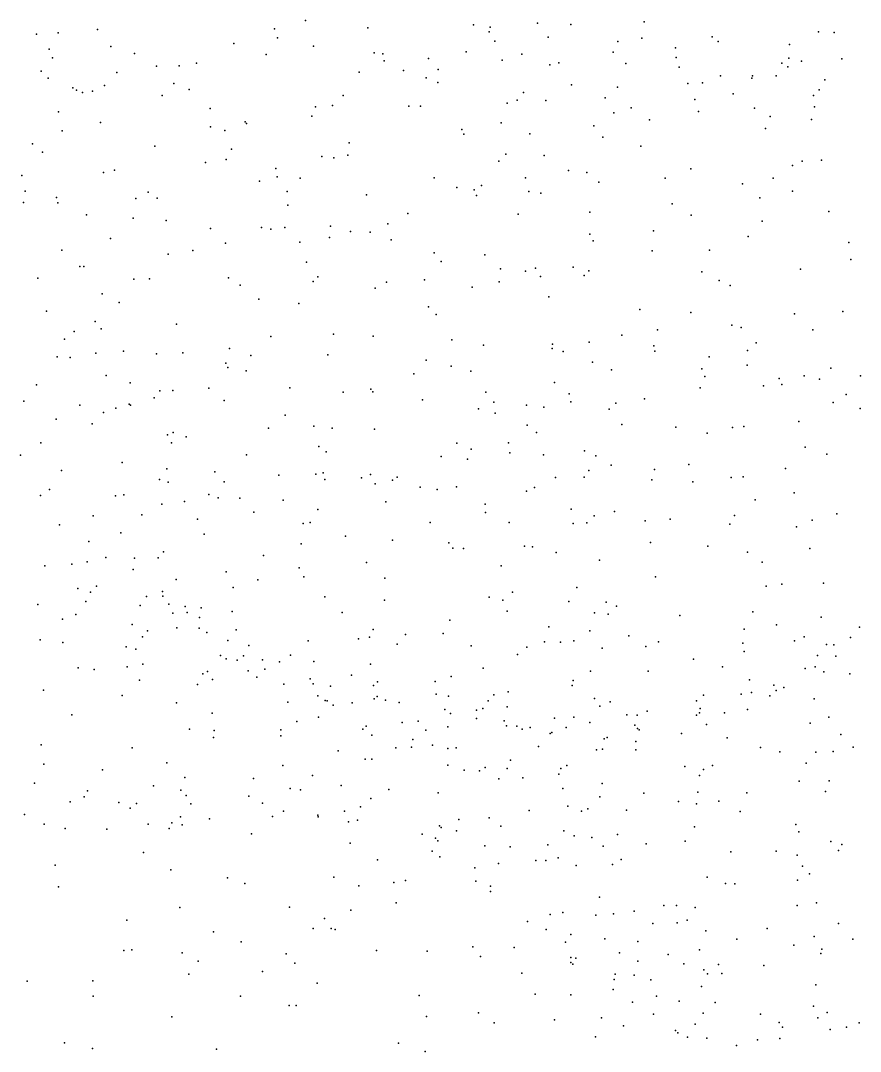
# Model space of a CAD drawing. Header units: metres. Extents: x -25 to 25, y -27.7 to 27.8.
# Drawn here: x 9.402 to 10.811, y -3.457 to -1.728 of the extents above; entities that cross this region are included whole.
import ezdxf

# ---------------------------------------------------------------- set-up
doc = ezdxf.new("R2010")
doc.units = ezdxf.units.M

msp = doc.modelspace()

# ---------------------------------------------------------------- linework, layer by layer
for p in [(9.88, -1.7275, 19.903), (9.5307, -1.7426, 19.1308), (9.8282, -1.7411, 22.6193), (9.9844, -1.7396, -16.2951), (10.1622, -1.7346, 5.1466), (10.1882, -1.7461, -16.851), (10.1898, -1.7383, 16.2884), (10.2693, -1.7319, 14.7081), (10.3251, -1.7338, 4.9241), (10.4483, -1.7296, 5.2911), (10.7409, -1.7465, 20.0058), (9.4286, -1.7503, 11.3394), (9.4651, -1.7478, 15.91), (9.8332, -1.7562, -0.1915), (10.1976, -1.7622, -14.3296), (10.2873, -1.7552, 20.0232), (10.4043, -1.7627, 20.0377), (10.4442, -1.757, -0.2239), (10.5624, -1.7549, 16.2905), (10.5728, -1.7623, -15.2604), (10.767, -1.7475, 22.7057), (9.4498, -1.7755, 22.2943), (9.5535, -1.771, 19.4506), (9.7595, -1.7658, 16.3902), (9.8936, -1.7702, 22.6975), (9.9953, -1.7813, -16.036), (10.1498, -1.7799, 0.0546), (10.3962, -1.7805, 22.8774), (10.5012, -1.7734, 13.9225), (10.6923, -1.7677, 16.3919), (9.4554, -1.7897, 19.0317), (9.5931, -1.7829, 19.7207), (9.8141, -1.7844, 19.8862), (10.0095, -1.7832, -16.7302), (10.0122, -1.7952, 19.9358), (10.0863, -1.791, 22.8317), (10.2102, -1.794, 14.1165), (10.2431, -1.7836, 0.1947), (10.3054, -1.7984, 5.182), (10.5019, -1.7896, 22.874), (10.6913, -1.7903, 13.9049), (10.7126, -1.7957, 16.5928), (10.7802, -1.7917, 16.9183), (9.4364, -1.8122, -17.3309), (9.5633, -1.8145, -16.9117), (9.6298, -1.8037, -0.9266), (9.6678, -1.8036, 19.8094), (9.6969, -1.7989, 22.5062), (9.9698, -1.8142, -0.1448), (10.0445, -1.8113, 19.3764), (10.1024, -1.8094, 19.9619), (10.2901, -1.8018, 16.4226), (10.4176, -1.7995, -17.0926), (10.5073, -1.8058, 0.8217), (10.6793, -1.7989, -6.8922), (10.6893, -1.8053, 16.7603), (9.448, -1.8241, 5.018), (9.659, -1.8329, 19.3012), (10.0827, -1.8235, 16.5328), (10.102, -1.8311, 15.2762), (10.5218, -1.8328, 16.7335), (10.5465, -1.8317, 20.0474), (10.5762, -1.82, -6.3203), (10.6293, -1.8238, 5.2519), (10.6299, -1.8199, 4.8604), (10.6699, -1.8199, -14.3039), (10.7518, -1.827, 1.0172), (9.4894, -1.8405, 19.2079), (9.4955, -1.844, 16.2659), (9.5059, -1.848, 19.3509), (9.5223, -1.8457, 19.4911), (9.5426, -1.8364, -17.1507), (9.685, -1.8433, -0.3032), (10.2458, -1.8479, 22.9231), (10.3264, -1.8353, 13.9683), (10.4036, -1.839, 16.5625), (10.5979, -1.8503, -17.1996), (10.7419, -1.8434, 20.0316), (9.6392, -1.8529, 22.4714), (9.9431, -1.8533, 22.7889), (10.2185, -1.8662, -17.1753), (10.2351, -1.861, 20.0077), (10.2834, -1.8615, 16.9063), (10.3831, -1.8571, -14.3621), (10.5335, -1.8601, 17.0133), (10.7324, -1.8532, -0.1697), (9.4655, -1.8805, 22.309), (9.7198, -1.8751, -16.6178), (9.897, -1.8723, 16.6016), (9.9253, -1.8702, 19.9078), (10.0536, -1.8711, 22.8683), (10.0731, -1.8712, -0.5003), (10.3975, -1.8825, 22.9441), (10.4268, -1.8737, 20.0464), (10.5393, -1.8802, 19.4647), (10.6336, -1.8746, 22.8695), (10.7341, -1.8719, 22.826), (9.536, -1.8985, 19.7085), (9.7786, -1.8975, 19.8688), (9.781, -1.9002, -16.2577), (9.8905, -1.8877, -16.9371), (10.2083, -1.8991, 15.0013), (10.4573, -1.8938, 5.0866), (10.6599, -1.8884, 5.1073), (10.7292, -1.8933, -15.1345), (9.4716, -1.9125, 19.54), (9.7205, -1.9058, 22.6088), (9.7449, -1.9117, 16.5321), (10.1426, -1.9102, 19.9695), (10.1456, -1.9183, 16.9733), (10.2563, -1.9173, 14.4975), (10.3636, -1.9041, 0.3852), (10.652, -1.9085, 20.0436), (9.4221, -1.934, 19.2994), (9.953, -1.9323, 16.7793), (10.3792, -1.9228, 17.0533), (9.4388, -1.9483, 15.8781), (9.6272, -1.9383, 19.8012), (9.7559, -1.9434, -14.5131), (9.951, -1.9533, 19.9047), (10.2163, -1.9516, 14.2442), (10.2808, -1.9536, 20.0166), (10.4425, -1.9381, 0.6673), (9.7121, -1.9654, 19.8303), (9.747, -1.9607, 22.675), (9.9074, -1.9553, -0.2234), (9.9274, -1.958, 15.4899), (10.2047, -1.9632, 0.0318), (10.697, -1.9708, -7.2036), (10.7135, -1.9635, 17.0271), (10.7457, -1.9617, 22.853), (9.4039, -1.9872, 22.2399), (9.5411, -1.9823, 16.4397), (9.5593, -1.9782, 19.7713), (9.8303, -1.9755, 22.77), (10.3214, -1.979, 0.197), (10.3523, -1.9822, 22.9948), (10.5266, -1.976, 20.0579), (9.8026, -1.9969, 16.7513), (9.8324, -1.9898, -17.1513), (9.8708, -1.9921, 19.8828), (10.0961, -1.9913, 19.94), (10.1756, -2.004, 17.1266), (10.2492, -1.9911, 22.9953), (10.3725, -1.9985, -17.4505), (10.4838, -1.9917, 22.9864), (10.6135, -2.0015, -6.9362), (10.6649, -1.9916, 19.5163), (9.4093, -2.0139, 19.6029), (9.6157, -2.0151, 19.3393), (9.8494, -2.0145, 19.353), (9.9822, -2.02, 22.9054), (10.1342, -2.0075, 19.3989), (10.163, -2.0115, 22.9873), (10.1667, -2.021, -17.4152), (10.2548, -2.0141, 14.8486), (10.2752, -2.0169, 14.6181), (10.6975, -2.0138, 0.9329), (9.4068, -2.0327, 5.0082), (9.4619, -2.0244, 19.7213), (9.4644, -2.0333, 22.3082), (9.5954, -2.0262, 15.7899), (9.6312, -2.0253, 19.8066), (9.8503, -2.0372, 22.8249), (10.4954, -2.035, 17.0838), (10.6425, -2.0246, 20.0516), (9.5124, -2.0534, -14.6429), (10.052, -2.0511, 22.9694), (10.2369, -2.052, 19.99), (10.357, -2.0487, 17.1523), (10.5272, -2.0542, 13.9547), (10.7582, -2.0478, 22.8774), (9.5909, -2.059, 22.5167), (9.6462, -2.0627, 22.5955), (9.806, -2.0745, 17.0431), (9.8454, -2.0746, -17.4339), (9.9219, -2.0723, 19.8877), (10.0182, -2.0682, -14.5067), (10.6461, -2.064, 22.9487), (9.7206, -2.0762, -16.0104), (9.8216, -2.0775, 19.8636), (9.9204, -2.0912, 22.8919), (9.9553, -2.0812, -0.7467), (9.9886, -2.0826, 15.3985), (10.357, -2.0859, 14.0386), (10.464, -2.0801, 20.0513), (10.6231, -2.09, -17.661), (9.553, -2.0931, -0.3794), (9.7455, -2.1011, -0.9365), (9.8703, -2.0995, -0.2683), (10.0235, -2.0954, -0.1656), (10.3626, -2.0971, 20.0273), (10.7919, -2.0997, 20.051), (9.4709, -2.1128, 19.7439), (9.6498, -2.1191, 16.7929), (9.6907, -2.1134, 22.6751), (10.0961, -2.1174, 23.0029), (10.1812, -2.1205, 15.0649), (10.4618, -2.114, -14.4849), (10.558, -2.1125, 20.0576), (9.5014, -2.1398, 16.5643), (9.5079, -2.1399, 22.3731), (9.8815, -2.1327, -15.7364), (10.1079, -2.1319, 19.933), (10.2074, -2.1437, 23.0262), (10.2657, -2.1431, 0.0763), (10.3293, -2.141, -17.6611), (10.7952, -2.1281, 22.8515), (9.4307, -2.1596, 22.2318), (9.5919, -2.1613, 19.7959), (9.6182, -2.1606, 19.4577), (9.7505, -2.1591, 22.7438), (9.9009, -2.1576, 17.17), (10.2494, -2.1477, 17.213), (10.2745, -2.1566, 14.487), (10.3476, -2.1549, 19.5278), (10.3557, -2.1471, 23.0377), (10.5449, -2.1491, 23.0057), (10.7108, -2.1446, 20.0463), (9.7704, -2.1713, 19.842), (9.8926, -2.1655, 19.8772), (9.9969, -2.1764, 22.954), (10.0161, -2.1662, -17.5867), (10.0795, -2.1624, 19.4648), (10.1595, -2.1746, -0.4933), (10.2048, -2.1657, 19.9719), (10.5741, -2.1634, 0.5941), (10.5928, -2.1721, -7.6353), (9.5388, -2.1861, 22.4592), (9.8016, -2.1949, 22.8028), (10.2884, -2.191, 14.6443), (9.5671, -2.2006, 15.8286), (9.8687, -2.2023, 19.4742), (10.0863, -2.2079, 17.2231), (10.4409, -2.2124, 23.035), (9.4456, -2.2152, -1.0465), (10.0991, -2.2207, 19.9254), (10.5264, -2.2175, -17.8342), (10.7009, -2.2196, 22.9351), (10.7817, -2.2154, 20.0483), (9.5269, -2.2326, 19.8039), (9.5373, -2.2449, -16.1057), (9.6633, -2.2368, -17.7471), (10.4707, -2.2462, -15.1714), (10.5957, -2.2385, 17.0597), (10.6111, -2.2423, -6.5939), (10.7315, -2.2464, -17.8912), (9.4756, -2.2619, -14.7854), (9.4917, -2.2494, 19.5479), (9.8217, -2.2576, 19.8534), (9.9269, -2.2538, -0.9079), (9.9938, -2.2568, 19.8962), (10.1255, -2.2633, 23.0267), (10.411, -2.2554, 14.0165), (9.5743, -2.2819, 22.5231), (9.7522, -2.2776, 22.76), (10.1785, -2.2719, 19.9564), (10.2939, -2.2776, 23.0552), (10.2945, -2.2705, 14.206), (10.3123, -2.2829, 20.0082), (10.3563, -2.2668, 17.1732), (10.4645, -2.2734, 19.6381), (10.4661, -2.2822, 20.0455), (10.6219, -2.2809, 20.0484), (10.6361, -2.2683, 22.971), (9.4631, -2.2918, 22.272), (9.4851, -2.293, 16.7728), (9.5283, -2.2855, 22.4517), (9.6301, -2.2864, 22.6064), (9.6741, -2.285, 15.7364), (9.7884, -2.2896, 17.1472), (9.9172, -2.2882, 19.8802), (10.0823, -2.297, -15.4826), (10.5574, -2.2918, -14.7004), (9.7461, -2.302, -15.7328), (9.7496, -2.3093, 19.8547), (9.7803, -2.3149, -0.2939), (10.1246, -2.3072, 19.5662), (10.1572, -2.3159, -0.6742), (10.3616, -2.3008, -0.4155), (10.3933, -2.3133, 23.0369), (10.5452, -2.3116, 23.0077), (10.6212, -2.3057, 13.9533), (10.7616, -2.3104, 20.0421), (9.5454, -2.3227, 16.9545), (10.0619, -2.3202, -0.1055), (10.2981, -2.3345, 19.6118), (10.55, -2.3247, -8.099), (10.6751, -2.3279, 19.6849), (10.7167, -2.3235, -3.6994), (10.7426, -2.3289, 17.0269), (10.8112, -2.3235, -6.377), (9.4288, -2.3388, 15.9228), (9.5856, -2.3354, 19.8514), (9.6355, -2.3489, 19.6204), (9.6575, -2.3479, -1.0891), (9.7175, -2.3443, 22.7101), (9.8539, -2.3435, 22.8556), (9.9434, -2.3509, 15.4183), (9.9894, -2.3461, 22.9472), (9.9931, -2.3502, 19.9057), (10.1824, -2.3507, 15.0499), (10.5423, -2.3435, -14.9745), (10.6484, -2.3402, 0.4902), (10.6792, -2.3378, 22.9335), (9.4074, -2.366, -8.5894), (9.6263, -2.3602, -8.6647), (9.7435, -2.3648, -17.9254), (10.0764, -2.3639, 22.9999), (10.1963, -2.3679, 23.023), (10.3222, -2.3537, -8.162), (10.3252, -2.3674, 14.6108), (10.4009, -2.3694, -17.9791), (10.449, -2.362, 0.2867), (10.7653, -2.3681, 0.6042), (10.7872, -2.355, -7.9942), (9.5011, -2.3727, -17.9777), (9.5411, -2.385, 22.4214), (9.5618, -2.3777, -0.3372), (9.5841, -2.3709, 22.5055), (9.5862, -2.3726, -15.8616), (10.1704, -2.3791, 19.9638), (10.1982, -2.3861, -7.9588), (10.251, -2.373, 19.9961), (10.28, -2.3763, 23.0352), (10.3894, -2.3792, 20.0189), (10.8109, -2.3783, 22.8), (9.4613, -2.396, 22.1764), (9.5219, -2.4039, 19.8746), (9.8461, -2.3896, 19.8814), (10.708, -2.4004, -7.296), (9.6578, -2.4184, 22.6059), (9.8179, -2.4111, 22.8041), (9.8942, -2.4082, -14.7821), (9.9247, -2.4112, -0.169), (9.9959, -2.4128, -8.1478), (10.252, -2.4063, -14.7648), (10.2679, -2.4186, 14.8777), (10.4109, -2.4051, 23.015), (10.5013, -2.4096, 20.0411), (10.5538, -2.4198, -0.4222), (10.5965, -2.41, 20.0335), (10.6157, -2.4084, 22.9476), (9.4357, -2.4358, 22.0565), (9.6486, -2.4224, -8.9301), (9.6553, -2.4357, -14.8349), (9.6799, -2.4258, -8.2755), (10.134, -2.4365, 22.9972), (10.2205, -2.4361, 0.0642), (9.9023, -2.4419, -8.516), (9.9146, -2.4512, -15.5199), (10.158, -2.4468, -8.305), (10.2228, -2.4525, 23.0111), (10.3482, -2.4491, -3.7322), (10.7184, -2.443, 20.0189), (10.7549, -2.4551, 22.8332), (9.4019, -2.4568, -8.8784), (9.5724, -2.4687, 22.4519), (9.7811, -2.456, 19.6864), (10.1078, -2.4591, -17.964), (10.1518, -2.4633, 19.9701), (10.2792, -2.4561, 17.2013), (10.3671, -2.458, 14.128), (10.5233, -2.4723, -3.846), (9.4705, -2.4822, 22.1256), (9.6471, -2.4797, -18.1128), (9.7281, -2.4844, 22.6942), (9.8352, -2.49, 15.5365), (9.8971, -2.4885, 22.8589), (9.9099, -2.4865, 19.9063), (9.9889, -2.4888, 22.917), (10.3555, -2.4821, 14.4707), (10.3927, -2.4732, 20.0282), (10.4655, -2.4807, 22.9933), (10.6854, -2.4791, 22.8816), (9.6349, -2.4974, 17.0407), (9.6496, -2.502, -3.3699), (9.7436, -2.5015, -0.2252), (9.9123, -2.4972, -3.3597), (9.9737, -2.4948, 15.3464), (9.997, -2.5046, 17.1487), (10.0261, -2.4987, -1.0539), (10.034, -2.4935, 19.9391), (10.2994, -2.4942, -15.0855), (10.3476, -2.4933, 23.0065), (10.4612, -2.4982, 13.9801), (10.5298, -2.5014, -18.1158), (10.5941, -2.4941, 20.0249), (10.6145, -2.4931, 17.0812), (9.4354, -2.5245, 21.9271), (9.4505, -2.5141, 19.9096), (9.5753, -2.5232, 19.9044), (9.7177, -2.5224, 15.6774), (10.0722, -2.5102, 22.9568), (10.1007, -2.5145, -3.7264), (10.1332, -2.5097, 15.1293), (10.251, -2.5168, 19.7018), (10.2644, -2.5106, -3.2202), (10.7001, -2.5198, 0.4118), (9.5614, -2.5251, 15.8406), (9.6391, -2.5389, 19.7446), (9.6771, -2.5346, -1.2717), (9.7336, -2.5283, -8.0966), (9.7698, -2.5285, 19.9093), (9.8425, -2.5322, 22.7805), (10.0147, -2.535, -0.0765), (10.1816, -2.5388, 19.9954), (10.6345, -2.5315, -7.547), (9.5239, -2.5583, 22.0818), (9.6053, -2.5569, 22.406), (9.7931, -2.552, 22.7118), (9.9007, -2.5477, 19.7281), (10.182, -2.5527, 22.952), (10.3256, -2.5472, -18.0878), (10.3647, -2.5582, 14.6277), (10.3984, -2.5509, -8.2857), (10.6001, -2.558, 13.9229), (10.7716, -2.5553, -3.0027), (9.467, -2.5735, 21.8635), (9.6988, -2.5641, 22.5615), (9.876, -2.5714, 19.9374), (9.8881, -2.5694, -3.7853), (10.0891, -2.5697, -15.3105), (10.2219, -2.5694, -0.9325), (10.329, -2.5713, 22.9556), (10.3522, -2.5703, 20.0254), (10.4501, -2.5668, -7.6963), (10.4918, -2.5642, 20.0245), (10.5921, -2.5726, 19.7376), (10.7041, -2.5769, 22.7897), (10.7303, -2.5657, 19.9999), (9.5699, -2.5868, 22.2184), (9.7101, -2.5892, 19.9332), (9.9472, -2.5928, 22.8148), (9.5163, -2.6015, 19.9445), (9.8729, -2.6053, 17.0957), (10.0261, -2.5991, 19.991), (10.1205, -2.6038, 20.009), (10.2474, -2.6092, 22.926), (10.2609, -2.6105, 20.0393), (10.4587, -2.603, -4.0368), (10.5554, -2.6094, -2.7728), (9.5451, -2.6282, 21.8332), (9.6419, -2.6189, -3.1312), (9.8095, -2.6248, 19.9565), (10.127, -2.6126, -3.9261), (10.1452, -2.6135, 22.9038), (10.3009, -2.6202, -2.8977), (10.6217, -2.6195, 22.8137), (10.7265, -2.613, -4.1136), (9.4423, -2.6424, 21.676), (9.488, -2.6397, 17.0103), (9.5138, -2.6354, 19.7891), (9.5932, -2.6297, 22.1101), (9.6328, -2.629, -15.4978), (9.8693, -2.6457, -0.1123), (9.9823, -2.6367, -7.9518), (10.2083, -2.6423, -7.8233), (10.3733, -2.6327, 22.9066), (10.6464, -2.6363, 17.1443), (9.5906, -2.6487, 21.9829), (9.7468, -2.6524, 22.5422), (9.877, -2.6606, -15.2064), (10.0133, -2.6631, 22.8068), (10.4673, -2.661, 22.8717), (9.4982, -2.6805, -14.974), (9.5295, -2.6765, 19.9803), (9.6632, -2.6651, -3.9321), (9.7584, -2.6788, -15.0259), (9.8001, -2.6658, -8.546), (10.3351, -2.6784, 20.0535), (10.653, -2.6765, 5.6194), (10.6793, -2.673, -18.2465), (10.7494, -2.6714, 19.9848), (9.5191, -2.6863, -18.3477), (9.6132, -2.694, 21.6556), (9.64, -2.6852, 19.9701), (9.6407, -2.6933, 21.7947), (9.9125, -2.6944, 22.708), (10.1881, -2.6951, -8.0599), (10.2273, -2.6866, 20.058), (9.4306, -2.707, 21.5182), (9.5116, -2.702, 21.5493), (9.6025, -2.7089, -8.219), (9.6509, -2.7064, -15.2181), (9.6779, -2.7105, 21.5939), (9.7047, -2.713, 22.378), (10.0124, -2.6997, 20.0365), (10.2111, -2.7001, 22.8566), (10.3218, -2.702, 19.7478), (10.3844, -2.703, 14.3324), (10.4019, -2.7099, 14.054), (9.4721, -2.7317, -9.037), (9.4943, -2.7239, -1.828), (9.6575, -2.722, -0.1577), (9.6814, -2.7205, 21.8737), (9.702, -2.7291, 21.7218), (9.7567, -2.7192, 22.4872), (9.9417, -2.7208, 15.3383), (10.2183, -2.7184, -1.0944), (10.3648, -2.7214, 14.7172), (10.3877, -2.7234, 14.5053), (10.5084, -2.7259, 19.7512), (10.6306, -2.7196, 22.7185), (10.7454, -2.7282, -8.31), (9.5889, -2.7406, 21.4893), (9.6639, -2.7462, 15.6463), (9.7014, -2.7469, 22.145), (9.7637, -2.7495, -1.5925), (9.9935, -2.7493, 19.7959), (10.1222, -2.7336, 0.0585), (10.2885, -2.7447, -2.5344), (10.6164, -2.7485, -2.36), (10.6705, -2.7413, 5.8593), (10.8098, -2.745, 21.9777), (9.4349, -2.7662, 20.0612), (9.6063, -2.7616, 20.0345), (9.6148, -2.7516, -2.8871), (9.7145, -2.7542, 22.2322), (9.9688, -2.765, 20.0789), (9.9873, -2.7619, -2.7446), (10.0476, -2.7574, 15.2159), (10.1111, -2.7556, 22.7749), (10.3572, -2.7512, 22.8023), (10.4227, -2.7599, -18.2147), (10.7168, -2.7613, 19.9749), (10.7945, -2.7626, 22.3975), (9.4726, -2.7709, 21.4239), (9.5793, -2.7783, -4.1194), (9.5953, -2.7824, 21.4077), (9.7494, -2.7677, 21.8902), (9.7849, -2.7758, 22.42), (9.8843, -2.7683, 22.5842), (10.0336, -2.774, 22.7132), (10.1582, -2.7765, -18.186), (10.2515, -2.7789, 22.7735), (10.2811, -2.7698, -0.8506), (10.3079, -2.7702, 0.1571), (10.3304, -2.7679, 17.2598), (10.3777, -2.7805, 20.048), (10.4511, -2.7777, 22.7542), (10.4726, -2.7698, 20.0195), (10.614, -2.7721, -4.3077), (10.7006, -2.7684, 17.2169), (10.7541, -2.7742, 22.4854), (10.7666, -2.7746, 13.7235), (9.7373, -2.793, -1.8325), (9.7469, -2.7982, 15.5074), (9.7651, -2.8004, 22.1795), (9.7758, -2.7935, 21.5007), (9.8077, -2.8, 21.7571), (9.8546, -2.7921, 21.633), (10.2357, -2.7908, 14.9747), (10.5311, -2.799, 22.7014), (10.6162, -2.786, 22.6427), (10.7392, -2.7925, 21.8014), (10.77, -2.794, 22.3179), (9.4983, -2.8137, 20.0975), (9.5255, -2.8164, 21.3506), (9.5807, -2.8118, 19.8621), (9.607, -2.8072, -8.7168), (9.7838, -2.8183, -2.049), (9.812, -2.8155, 22.3502), (9.8361, -2.8036, 21.4028), (9.8938, -2.8027, 21.5078), (9.9892, -2.8072, 22.6321), (10.178, -2.814, 22.719), (10.3585, -2.819, -2.2616), (10.5797, -2.8119, 19.9961), (10.7186, -2.8148, 21.9314), (10.7355, -2.812, 22.0193), (9.6015, -2.8343, 21.3166), (9.7075, -2.8234, -2.4628), (9.7158, -2.8197, 20.0863), (9.7242, -2.8333, -9.0374), (9.7982, -2.8289, 22.0822), (9.8879, -2.8319, 21.3259), (9.957, -2.8255, 21.4275), (10.0976, -2.8362, 20.1577), (10.1242, -2.8279, -2.2839), (10.329, -2.8349, 22.7093), (10.4548, -2.8191, -8.1257), (10.625, -2.8335, 22.5425), (10.7499, -2.8201, 22.2182), (10.7937, -2.8236, -0.5558), (9.4402, -2.8512, -8.5293), (9.6989, -2.8412, 21.3049), (9.8436, -2.8408, 21.9065), (9.8926, -2.8402, 20.132), (9.922, -2.8442, 22.5024), (9.9941, -2.8432, 17.1518), (10.0006, -2.8368, 20.1481), (10.3276, -2.8432, -4.2869), (10.6662, -2.8426, 22.4594), (10.67, -2.8515, 6.1232), (10.6826, -2.8462, 22.0858), (9.5725, -2.8596, 20.1428), (9.9007, -2.8604, -4.2099), (9.9132, -2.8682, 19.8522), (9.9164, -2.8688, 22.4035), (9.9954, -2.8656, 0.0285), (10.0002, -2.8613, -2.0744), (10.0144, -2.8679, 22.5343), (10.0994, -2.8574, 22.6409), (10.1197, -2.8609, 21.6344), (10.1865, -2.8689, 21.5138), (10.1959, -2.8588, 19.7892), (10.2203, -2.8538, -1.306), (10.3648, -2.8647, 19.7608), (10.3914, -2.8703, 22.6405), (10.536, -2.869, 22.5509), (10.5478, -2.8592, 13.7893), (10.6113, -2.8574, 21.6891), (10.6284, -2.8547, 21.9709), (10.6594, -2.8605, 22.3442), (10.7336, -2.8657, 21.6483), (9.6635, -2.8722, 20.1467), (9.8503, -2.8713, 22.1707), (9.9267, -2.8762, 21.917), (9.9581, -2.8719, -18.318), (10.0374, -2.8714, 21.301), (10.1141, -2.8833, 15.1179), (10.167, -2.8843, 21.7306), (10.1776, -2.8819, 22.6051), (10.2187, -2.8787, 21.6463), (10.3738, -2.8776, 14.244), (10.4536, -2.8859, 21.7234), (10.5423, -2.8815, 21.9069), (10.6217, -2.8833, 22.2698), (9.4881, -2.8923, 21.217), (9.7232, -2.8896, 21.2048), (9.8656, -2.9035, 21.1348), (9.9018, -2.896, 22.2344), (10.0422, -2.9052, 22.4594), (10.0692, -2.903, 21.2232), (10.1231, -2.8902, 17.2378), (10.1667, -2.8983, 21.3572), (10.2133, -2.9022, 21.8021), (10.2976, -2.898, 22.6015), (10.3304, -2.8961, 21.7377), (10.3574, -2.9051, 5.8321), (10.4195, -2.8921, 21.6412), (10.4368, -2.8929, 21.8272), (10.5359, -2.8931, 5.659), (10.5413, -2.8888, 21.6308), (10.5832, -2.8887, 22.0987), (10.758, -2.8964, 13.5887), (9.6856, -2.9162, -0.0605), (9.727, -2.9188, 19.8875), (9.8388, -2.9177, 17.1246), (9.9763, -2.9161, 22.1535), (9.9816, -2.9113, 20.2285), (10.082, -2.9179, 21.9222), (10.1189, -2.9125, 22.4947), (10.2175, -2.9108, 0.1211), (10.2347, -2.9116, 21.4132), (10.2435, -2.9162, 22.529), (10.2571, -2.9133, 20.1422), (10.2934, -2.9219, -0.524), (10.3174, -2.9136, 21.4966), (10.4326, -2.9094, 21.9426), (10.4371, -2.915, 21.5434), (10.4397, -2.9172, 20.0489), (10.5527, -2.9083, 20.0032), (10.7268, -2.9065, -8.0089), (9.7255, -2.9303, 21.1114), (9.8386, -2.9274, 20.2441), (9.9914, -2.9266, 21.1336), (10.0599, -2.9339, -1.8786), (10.2908, -2.9239, 21.8895), (10.3813, -2.9326, 22.4651), (10.3861, -2.9306, 13.9953), (10.4344, -2.9368, 22.3781), (10.5111, -2.9235, 22.329), (10.5879, -2.931, -18.2787), (10.7782, -2.9254, 19.9835), (9.4365, -2.9427, 20.2572), (9.5891, -2.9476, 15.5801), (9.9347, -2.9529, 15.2716), (10.0315, -2.9474, 22.24), (10.0578, -2.9464, 22.0757), (10.093, -2.943, 22.3749), (10.1189, -2.9488, 20.2378), (10.1327, -2.9476, 21.9991), (10.271, -2.9457, 17.3545), (10.3685, -2.9509, 14.4736), (10.3786, -2.9501, 6.091), (10.4341, -2.9511, 22.2836), (10.6437, -2.9471, 5.5494), (10.676, -2.9543, 0.3565), (10.7365, -2.9549, 21.5357), (10.7654, -2.9538, 17.3637), (10.7993, -2.9468, -18.3039), (9.6474, -2.973, 20.2767), (9.9804, -2.9668, 21.0602), (9.9912, -2.9667, 20.2947), (10.2239, -2.9681, 22.3591), (10.7201, -2.9736, -8.3029), (9.4408, -2.9752, 21.0846), (9.5393, -2.9844, 21.0578), (9.8417, -2.9773, 20.3177), (10.1188, -2.9767, -0.6859), (10.1462, -2.985, -1.46), (10.1722, -2.9861, -4.3462), (10.1813, -2.9806, 21.2176), (10.2183, -2.9821, 22.1888), (10.3049, -2.9919, 21.3502), (10.3086, -2.9822, 22.2939), (10.3186, -2.9775, 22.1481), (10.5165, -2.9791, 21.5056), (10.5479, -2.9841, 13.6494), (10.5631, -2.9772, -0.2865), (9.4251, -3.0069, 20.3722), (9.6774, -2.9977, 21.0123), (9.7928, -2.9992, 20.9773), (9.8915, -2.9941, 20.9771), (10.2046, -2.9995, 20.2236), (10.2445, -2.9979, 21.2712), (10.3778, -3.0078, 21.3915), (10.5411, -2.9942, -4.5069), (10.7086, -3.0035, 20.0002), (10.7586, -3.0028, -1.9166), (9.514, -3.0198, -0.0233), (9.6248, -3.0115, 20.3574), (9.6706, -3.0185, 15.4468), (9.8541, -3.016, -4.3599), (9.8714, -3.0179, 19.8868), (9.9401, -3.0108, 20.3827), (10.0199, -3.0178, 17.2513), (10.1029, -3.023, 20.3497), (10.3116, -3.0158, 0.1999), (10.448, -3.0236, 20.0856), (10.5384, -3.022, 20.044), (10.6208, -3.023, 20.0231), (10.7527, -3.0207, 21.4712), (9.4848, -3.0383, 20.9716), (9.5087, -3.0297, 20.4198), (9.5667, -3.0395, -9.0382), (9.5964, -3.0409, 20.9545), (9.6796, -3.0277, 17.1605), (9.6873, -3.0419, 20.9128), (9.7851, -3.0288, 20.4354), (9.8081, -3.0406, 20.8319), (9.9898, -3.0325, 20.9415), (10.374, -3.0301, 20.1345), (10.5058, -3.0379, 21.4362), (10.5359, -3.0419, 17.5466), (10.5736, -3.0374, 6.4674), (9.4082, -3.0595, 20.9157), (9.5856, -3.0491, 19.9097), (9.8433, -3.054, 20.5266), (9.9007, -3.0607, 20.6028), (9.9454, -3.0542, 20.494), (9.9724, -3.0465, 0.0674), (10.2555, -3.0528, 21.2065), (10.3203, -3.0454, 21.2865), (10.3431, -3.054, 5.7894), (10.354, -3.05, 17.5224), (10.4186, -3.0525, 6.3316), (10.6094, -3.0544, 13.4539), (9.4413, -3.076, 20.5613), (9.6158, -3.0755, 20.5773), (9.6559, -3.0735, 0.0194), (9.6703, -3.0637, 20.8168), (9.6731, -3.077, 20.6571), (9.719, -3.0669, 20.5553), (9.8247, -3.063, 20.7241), (9.9012, -3.0637, 20.687), (9.952, -3.0719, -18.4102), (9.9671, -3.0693, 20.767), (10.1375, -3.0681, 21.0054), (10.1885, -3.0654, 21.0903), (10.7029, -3.0761, 17.5405), (9.4765, -3.0829, 20.6549), (9.5467, -3.0844, 20.7474), (9.6511, -3.0833, -4.4574), (9.7894, -3.0918, 15.3299), (10.0759, -3.0923, 20.6767), (10.1048, -3.0788, 0.376), (10.1074, -3.0811, 20.9157), (10.1336, -3.0872, 15.0002), (10.2078, -3.0792, 19.8299), (10.3135, -3.0871, 6.1206), (10.3309, -3.0955, 20.2069), (10.4038, -3.0929, 0.248), (10.533, -3.0801, 19.7531), (10.708, -3.0886, -0.0465), (9.9548, -3.1076, 0.2316), (10.0982, -3.0993, 17.3652), (10.102, -3.1037, 20.5259), (10.1811, -3.1119, -0.0134), (10.2868, -3.1105, 5.9297), (10.3604, -3.0981, 13.9365), (10.3796, -3.1124, 0.4762), (10.4517, -3.1088, 21.3072), (10.5169, -3.1043, 5.6533), (10.7615, -3.1046, 20.0372), (10.7801, -3.1096, -4.8108), (9.6083, -3.1234, -18.5843), (10.0926, -3.1211, -0.371), (10.2235, -3.1137, 14.8193), (10.5937, -3.1222, 21.3575), (10.6698, -3.121, 0.4099), (10.7052, -3.1278, 5.5242), (10.7746, -3.1201, 21.3738), (9.4597, -3.1447, 17.2029), (10.0007, -3.1354, 15.1337), (10.1054, -3.1307, 0.6483), (10.2038, -3.1417, 20.9767), (10.2664, -3.1365, 21.0816), (10.2832, -3.1367, -2.2847), (10.3041, -3.1323, 14.5323), (10.3341, -3.1452, -18.2794), (10.3953, -3.1435, 21.2168), (10.4097, -3.1353, 20.1718), (10.7139, -3.1464, 13.2545), (9.6538, -3.1526, -9.3189), (9.9277, -3.1649, -0.6399), (10.1644, -3.1489, 0.1693), (10.5542, -3.1647, 6.6423), (10.7257, -3.1591, 19.7243), (9.4654, -3.1808, 19.9221), (9.749, -3.1658, 17.2478), (9.7781, -3.1752, 19.9117), (9.9695, -3.1792, -0.062), (10.028, -3.1738, -1.3284), (10.0477, -3.1702, 19.8722), (10.1657, -3.1716, 20.7079), (10.1906, -3.1798, 20.5078), (10.5846, -3.1753, -18.3191), (10.6003, -3.176, 20.1068), (10.7055, -3.1699, 6.7152), (10.1905, -3.1886, 20.6132), (10.3732, -3.1981, 20.2628), (9.6689, -3.2157, 0.3732), (9.8529, -3.2148, 15.1999), (10.0319, -3.2075, -2.1739), (10.4814, -3.2125, 17.7342), (10.5027, -3.2125, -4.6621), (10.5337, -3.2154, -2.5134), (10.7049, -3.2122, 21.2702), (10.7374, -3.2076, 20.0978), (9.9121, -3.2341, -1.6529), (9.9558, -3.2201, 0.7988), (10.2906, -3.2276, 19.8112), (10.312, -3.2238, 0.7979), (10.3672, -3.2284, 21.0533), (10.3971, -3.226, 5.777), (10.4313, -3.2218, 6.5626), (9.5802, -3.2368, 15.3757), (9.8926, -3.2506, 0.1394), (9.9232, -3.251, -0.2933), (10.2524, -3.2393, 20.7862), (10.4631, -3.2424, 20.2377), (10.5035, -3.2414, 19.7565), (10.5207, -3.2368, 21.1999), (10.6548, -3.2506, 20.1598), (10.7747, -3.2425, -18.3972), (9.7254, -3.2564, 0.0698), (9.9299, -3.2526, 17.4119), (10.2838, -3.2523, 6.1176), (10.3253, -3.2611, 20.4239), (10.3826, -3.2681, 20.3478), (10.552, -3.2546, 20.202), (10.6037, -3.2685, 21.1786), (10.7336, -3.2641, 21.2079), (10.7984, -3.2685, 20.1781), (9.7723, -3.2731, 17.3575), (10.1609, -3.2818, -18.3878), (10.2301, -3.2827, 14.3873), (10.3163, -3.2739, 20.8566), (10.4377, -3.2725, 13.3691), (10.6996, -3.2788, 13.1375), (10.7465, -3.2857, 0.5809), (9.5754, -3.288, -4.6308), (9.5885, -3.2864, 17.2945), (9.673, -3.2919, 0.6638), (9.8473, -3.2936, -0.9971), (9.9994, -3.2875, 15.0163), (10.0839, -3.2889, -2.3699), (10.1737, -3.2979, 14.6811), (10.3254, -3.2994, 20.5047), (10.3336, -3.3008, 13.8645), (10.407, -3.2914, 13.5586), (10.4884, -3.2943, 21.0621), (10.5414, -3.2867, 5.6947), (10.7447, -3.2927, 6.8188), (9.6997, -3.3055, 0.1476), (9.8621, -3.3089, 19.898), (10.3251, -3.3077, -2.5744), (10.3287, -3.3104, 20.6123), (10.4375, -3.3056, -18.4775), (10.5147, -3.3103, 0.8183), (10.5482, -3.32, 13.1218), (10.5733, -3.3111, 21.0755), (10.6494, -3.3127, -4.9753), (9.6844, -3.3272, 15.2528), (9.8077, -3.323, -1.8656), (10.2429, -3.326, 17.7829), (10.3982, -3.3363, 20.7933), (10.3999, -3.3275, 17.8267), (10.4317, -3.3291, 20.3979), (10.4596, -3.3368, 6.7418), (10.5546, -3.3271, 20.2723), (10.5788, -3.3263, 0.4466), (9.4127, -3.339, 19.9366), (9.5232, -3.3389, 0.1835), (9.8997, -3.3424, -18.5789), (10.3965, -3.3533, 20.6891), (10.5443, -3.3482, 20.9709), (10.7363, -3.3456, 19.6917), (9.5238, -3.3644, 0.2364), (9.7708, -3.3641, -9.4318), (10.071, -3.3635, 0.2453), (10.2655, -3.3609, 6.3309), (10.3255, -3.3619, 0.3226), (10.4691, -3.3644, 20.8373), (10.5073, -3.3725, -18.782), (9.8527, -3.3799, 17.5479), (9.8643, -3.3798, 15.0913), (10.4286, -3.3744, 20.6081), (10.5674, -3.3749, -2.7038), (10.7325, -3.3812, -5.5998), (9.6556, -3.3991, 17.4113), (10.0831, -3.3982, 14.7708), (10.1701, -3.3921, 19.8332), (10.2977, -3.4042, 5.9939), (10.377, -3.4005, -4.7593), (10.464, -3.3946, 20.7393), (10.5471, -3.3929, 20.8575), (10.6436, -3.3944, 20.9244), (10.7399, -3.4005, 0.7806), (10.7554, -3.3915, 20.9607), (10.1968, -3.4089, 14.2326), (10.4135, -3.4141, 1.0287), (10.5012, -3.4221, 20.639), (10.5341, -3.4115, 6.9086), (10.6748, -3.4088, 20.3528), (10.6804, -3.4161, 5.6331), (10.7605, -3.4202, 20.3795), (10.7879, -3.4165, 20.8598), (10.8089, -3.409, 0.6739), (10.3666, -3.4324, -2.7608), (10.5047, -3.4261, 20.526), (10.521, -3.433, 17.8685), (10.5535, -3.4351, 20.7107), (10.6388, -3.4376, 13.0425), (10.6758, -3.4354, 20.8155), (9.4755, -3.4424, 15.2987), (9.5226, -3.4522, 19.939), (9.7309, -3.4531, -0.873), (10.036, -3.4431, -2.6177), (10.0807, -3.457, 17.8414), (10.6035, -3.4471, 20.5891)]:
    msp.add_point(p)

doc.saveas('drawing.dxf')
